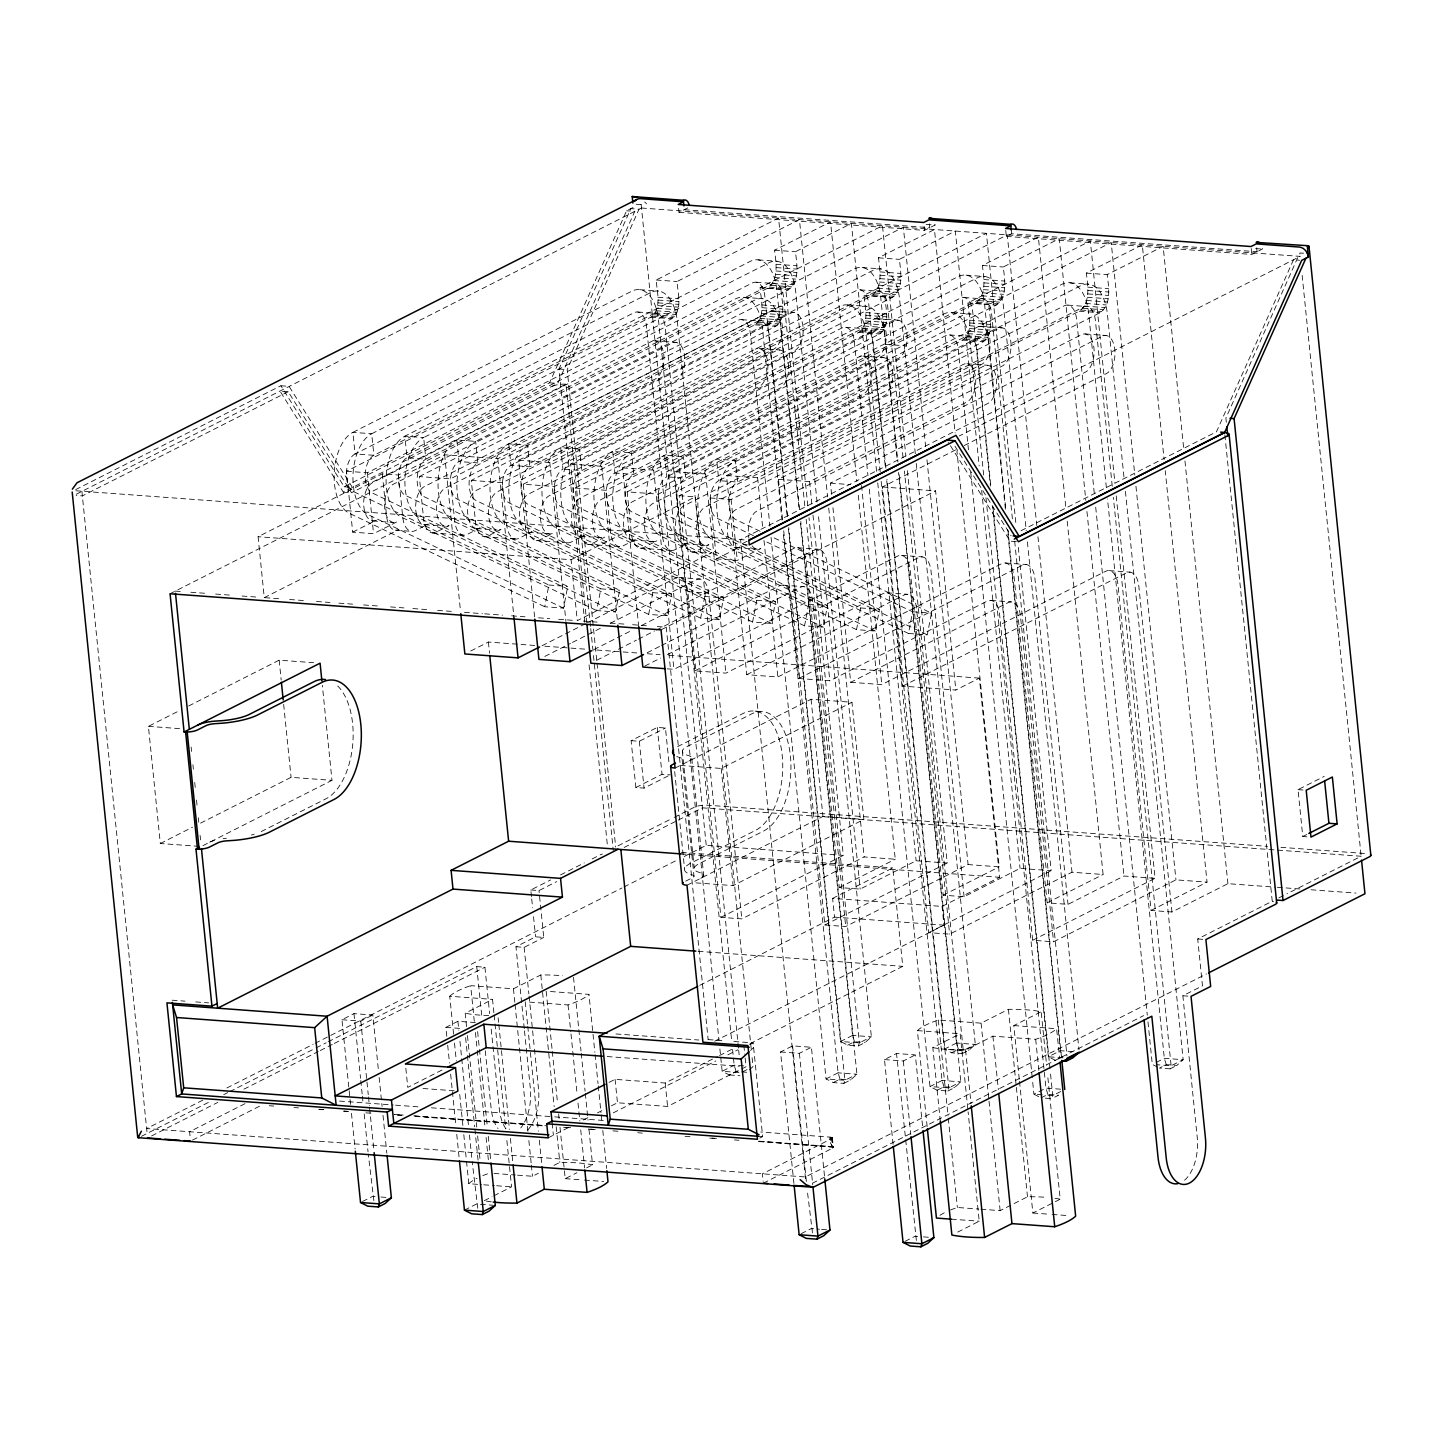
<?xml version="1.0" encoding="UTF-8"?>
<svg xmlns="http://www.w3.org/2000/svg" width="1443" height="1443" viewBox="0 0 1443 1443"><rect width="100%" height="100%" fill="white"/><g stroke="black" fill="none" stroke-linecap="round" stroke-linejoin="round"><path stroke-width="0.75" stroke-dasharray="5 3.75" d="M534.595 616.882L518.686 460.227L676.1 380.555A19.517 10.57 -85.8 0 0 684.667 356.511A19.517 10.57 -85.8 0 0 672.294 343.055L393.272 484.271A19.517 10.57 -85.8 0 0 384.722 508.315A19.517 10.57 -85.8 0 0 397.096 521.771L373.557 533.676L352.687 532.142L346.5 471.23L650.847 317.189C662.247 308.676 656.836 291.522 656.186 279.996L778.553 218.055L807.864 506.547M346.5 471.23L367.37 472.763L671.716 318.723C683.098 310.209 677.705 293.055 677.038 281.529L799.422 219.589L827.597 496.897M586.778 622.943L570.652 464.051L794.137 350.938A19.517 10.57 -85.8 0 0 803.066 327.02A19.517 10.57 -85.8 0 0 790.674 313.257L445.238 488.095A19.517 10.57 -85.8 0 0 436.688 512.139A19.517 10.57 -85.8 0 0 449.044 525.595L435.966 532.214A19.517 10.57 -85.8 0 1 423.611 518.759L419.318 476.569L450.414 478.86L754.779 324.819C766.161 316.324 760.768 299.152 760.1 287.626L882.485 225.703L905.879 456.042M382.305 473.863L386.58 516.035A19.517 10.57 -85.8 0 0 398.953 529.491L264.267 597.655L258.081 536.724L382.305 473.863L398.466 475.036L767.423 288.293C779.256 279.816 776.009 262.428 774.566 250.198L830.519 221.879L856.871 481.295M638.744 626.749L622.6 467.857L780.032 388.185A19.517 10.57 -85.8 0 0 788.581 364.159A19.517 10.57 -85.8 0 0 776.226 350.703L497.204 491.919A19.517 10.57 -85.8 0 0 488.654 515.963A19.517 10.57 -85.8 0 0 501.01 529.401L487.932 536.02A19.517 10.57 -85.8 0 1 475.577 522.564L471.284 480.393L775.649 326.352C787.03 317.857 781.619 300.685 780.97 289.159L903.354 227.236L925.612 446.392M419.318 476.569L788.293 289.827C800.125 281.349 796.879 263.961 795.436 251.731L851.388 223.412L876.604 471.645M1067.207 521.157L1103.101 874.494L1072.005 872.221L949.638 934.162L928.769 932.629L895.688 606.926A19.517 10.57 -85.8 0 0 883.314 593.47L725.901 673.141L694.804 670.851L674.566 471.681L898.069 358.567A19.517 10.57 -85.8 0 0 906.998 334.668A19.517 10.57 -85.8 0 0 894.606 320.905L549.17 495.743A19.517 10.57 -85.8 0 0 540.602 519.769A19.517 10.57 -85.8 0 0 552.976 533.225L539.898 539.844A19.517 10.57 -85.8 0 1 527.525 526.388L523.25 484.217L554.346 486.507L858.693 332.449C870.075 323.953 864.682 306.782 864.032 295.274L986.399 233.333L1015.944 524.062M471.284 480.393L502.38 482.684L871.356 295.941C883.188 287.446 879.941 270.075 878.48 257.828L934.451 229.509L955.122 433.026M1116.215 495.905L1155.067 878.318L1123.971 876.027L1068.018 904.364L1047.149 902.831L1014.068 577.128A19.517 10.57 -85.8 0 0 1001.695 563.672L777.849 676.965L746.752 674.675L726.532 475.505L883.946 395.833A19.517 10.57 -85.8 0 0 892.514 371.789A19.517 10.57 -85.8 0 0 880.14 358.333L601.118 499.549A19.517 10.57 -85.8 0 0 592.568 523.593A19.517 10.57 -85.8 0 0 604.924 537.049L591.864 543.668A19.517 10.57 -85.8 0 1 579.491 530.212L575.216 488.041L879.563 334C890.944 325.487 885.551 308.315 884.884 296.807L1007.268 234.866L1036.795 525.595M523.25 484.217L892.225 297.474C904.039 288.979 900.793 271.609 899.35 259.361L955.302 231.042L979.166 465.855M782.575 519.606L778.499 479.31L1001.983 366.197A19.517 10.57 -85.8 0 0 1010.912 342.298A19.517 10.57 -85.8 0 0 998.52 328.535L653.084 503.373A19.517 10.57 -85.8 0 0 644.534 527.416A19.517 10.57 -85.8 0 0 656.89 540.854L643.812 547.474A19.517 10.57 -85.8 0 1 631.457 534.036L627.164 491.847L658.261 494.137L962.625 340.097C974.007 331.601 968.596 314.43 967.946 302.904L1090.331 240.963L1114.862 482.485M575.216 488.041L606.294 490.313L975.27 303.571C987.102 295.075 983.855 277.705 982.412 265.476L1038.365 237.157L1065.854 507.738M831.583 494.336L830.446 483.134L987.878 403.463A19.517 10.57 -85.8 0 0 996.428 379.419A19.517 10.57 -85.8 0 0 984.072 365.963L705.05 507.196A19.517 10.57 -85.8 0 0 696.482 531.222A19.517 10.57 -85.8 0 0 708.856 544.678L695.779 551.298A19.517 10.57 -85.8 0 1 683.423 537.842L679.13 495.671L983.495 341.63C994.876 333.135 989.465 315.963 988.816 304.437L1111.2 242.496L1134.811 475.072M627.164 491.847L996.139 305.104C1007.972 296.609 1004.725 279.239 1003.264 267.009L1059.234 238.69L1085.803 500.324M752.128 545.851A19.517 10.57 -85.8 0 0 760.822 548.502L737.283 560.407L716.413 558.874L710.227 497.961L1079.202 311.201C1091.016 302.723 1087.769 285.335 1086.326 273.106L1142.297 244.787L1164.104 459.469M710.227 497.961L731.096 499.494L1100.071 312.734C1111.886 304.257 1108.639 286.868 1107.196 274.639L1163.148 246.32L1183.819 449.819M751.172 1048.682L677.308 321.446A41.955 22.709 -85.8 0 0 650.721 292.532L371.699 433.748L373.899 455.303A19.517 10.57 -85.8 0 0 365.205 474.314A19.517 10.57 -85.8 0 0 372.222 492.929L567.694 586.417L563.564 608.134L544.751 606.745L548.863 585.028L353.391 491.54A19.517 10.57 -85.8 0 1 346.374 472.925A19.517 10.57 -85.8 0 1 355.068 453.914L352.886 432.359L631.908 291.143A41.955 22.709 -85.8 0 1 658.495 320.057L731.673 1040.583M817.063 501.984L795.688 291.648A41.973 22.709 -85.8 0 0 769.101 262.734L423.665 437.554L425.847 459.127A19.517 10.57 -85.8 0 0 417.171 478.12A19.517 10.57 -85.8 0 0 424.188 496.753L619.642 590.241L615.53 611.958L596.717 610.569L600.829 588.852L405.357 495.364A19.517 10.57 -85.8 0 1 398.34 476.749A19.517 10.57 -85.8 0 1 407.034 457.738L404.852 436.183L750.288 261.345A41.973 22.709 -85.8 0 1 776.875 290.277L799.151 509.559M667.496 615.764L472.023 522.276A41.955 22.709 -85.8 0 1 456.944 482.251A41.955 22.709 -85.8 0 1 475.631 441.378L477.813 462.932A19.517 10.57 -85.8 0 0 469.119 481.944A19.517 10.57 -85.8 0 0 476.136 500.559L671.608 594.047L667.496 615.764L648.665 614.393L652.795 592.676L457.323 499.188A19.517 10.57 -85.8 0 1 450.306 480.555A19.517 10.57 -85.8 0 1 459 461.562L456.8 439.989L475.631 441.378L754.653 300.162A41.955 22.709 -85.8 0 1 781.222 329.076L799.638 510.335M915.295 453.679L899.602 299.296A41.973 22.709 -85.8 0 0 873.033 270.364L527.597 445.202L529.779 466.756A19.517 10.57 -85.8 0 0 521.085 485.768A19.517 10.57 -85.8 0 0 528.102 504.383L723.574 597.871L719.444 619.588L700.631 618.199L704.743 596.482L509.289 502.994A19.517 10.57 -85.8 0 1 502.272 484.379A19.517 10.57 -85.8 0 1 510.966 465.368L508.766 443.813L854.202 268.975A41.973 22.709 -85.8 0 1 880.789 297.907L897.384 461.255M771.41 623.412L575.937 529.906A41.955 22.709 -85.8 0 1 560.858 489.88A41.955 22.709 -85.8 0 1 579.545 449.007L581.745 470.58A19.517 10.57 -85.8 0 0 573.051 489.574A19.517 10.57 -85.8 0 0 580.068 508.207L775.522 601.695L771.41 623.412L752.597 622.023L756.709 600.306L561.237 506.818A19.517 10.57 -85.8 0 1 554.22 488.203A19.517 10.57 -85.8 0 1 562.914 469.191L560.732 447.637L579.545 449.007L858.567 307.792A41.955 22.709 -85.8 0 1 885.154 336.724L897.871 462.031M823.376 627.218L627.903 533.73A41.955 22.709 -85.8 0 1 612.824 493.704A41.955 22.709 -85.8 0 1 631.511 452.831L633.693 474.386A19.517 10.57 -85.8 0 0 624.999 493.398A19.517 10.57 -85.8 0 0 632.016 512.012L827.488 605.519L823.376 627.218L804.545 625.847L808.675 604.13L613.203 510.642A19.517 10.57 -85.8 0 1 606.186 492.009A19.517 10.57 -85.8 0 1 614.88 473.015L612.698 451.443L631.511 452.831L976.947 277.994A41.973 22.709 -85.8 0 1 1003.534 306.926L1026.262 530.681M875.342 631.042L679.869 537.554A41.955 22.709 -85.8 0 1 664.79 497.51A41.955 22.709 -85.8 0 1 683.477 456.655L685.659 478.21A19.517 10.57 -85.8 0 0 676.965 497.222A19.517 10.57 -85.8 0 0 683.982 515.836L879.454 609.325L875.342 631.042L856.511 629.653L860.641 607.954L665.169 514.448A19.517 10.57 -85.8 0 1 658.152 495.833A19.517 10.57 -85.8 0 1 666.846 476.821L664.646 455.267L683.477 456.655L962.499 315.44A41.955 22.709 -85.8 0 1 989.068 344.354L1005.663 507.702M774.242 537.968L931.42 613.149L927.29 634.866L908.477 633.477L912.589 611.76L765.493 541.396M771.067 537.409L826.063 1078.931L833.242 1082.593L843.884 1083.368L844.895 1080.302L788.744 527.615M788.473 529.076L840.529 1041.485L847.708 1045.147L858.351 1045.941L859.343 1042.874L806.168 519.264M869.299 489.105L929.995 1086.561L937.174 1090.223L947.817 1091.016L948.809 1087.95L886.994 479.31M886.724 480.772L944.443 1049.133L951.64 1052.795L962.265 1053.57L963.275 1050.504L904.4 470.959M1045.345 1098.177L1051.731 1098.646L1052.741 1095.58L1050.233 1070.977M1125.414 491.341L1183.152 1059.703L1176.911 1065.403L1166.269 1064.627L1159.469 1068.073L1170.111 1068.848L1171.121 1065.782L1113.383 497.42M75.721 489.592L280.898 385.75L344.174 486.76L549.549 382.81L626.605 210.786L633.315 207.377L633.261 206.205M584.74 622.294L559 369.029L630.825 208.64L639.015 209.235L567.189 369.624L596.789 661.002M590.512 626.37L565.927 384.199L351.497 492.73L288.203 391.72L280.014 391.125L343.308 492.135L557.738 383.423L634.776 211.381L626.605 210.786M641.089 204.599L635.371 204.185M1297.726 257.648L1225.901 418.037L1226.352 422.51M763.347 1183.188L832.647 1148.123C833.711 1145.832 827.488 1142.279 830.212 1137.12L760.75 1132.015M750.522 1050.432L753.625 1047.582M858.351 1045.941L865.151 1042.495L871.374 1036.777L818.199 513.185M843.884 1083.368L850.685 1079.923L856.926 1074.223L800.775 521.518M962.265 1053.57L969.065 1050.125L975.306 1044.425L916.197 462.644M947.817 1091.016L954.617 1087.571L960.84 1081.853L899.007 473.214M76.19 494.282L641.504 207.99M288.203 391.72L82.359 495.905L76.226 495.454M678.625 208.387L679.022 212.337L689.538 207.016M170.058 593.758L444.624 454.779L497.817 458.694L655.248 379.022A19.517 10.57 -85.8 0 0 663.798 354.978A19.517 10.57 -85.8 0 0 651.424 341.522M679.022 212.337L924.512 230.375L935.028 225.054A9.758 5.285 -85.8 0 0 934.775 223.467M352.687 532.142L376.226 520.238A19.517 10.57 -85.8 0 1 363.852 506.782A19.517 10.57 -85.8 0 1 372.42 482.738L735.822 298.773A41.955 22.709 -85.8 0 1 762.409 327.705L781.962 520.129M518.686 460.227L549.783 462.518L773.286 349.404A19.517 10.57 -85.8 0 0 782.214 325.487A19.517 10.57 -85.8 0 0 769.804 311.724L424.368 486.562A19.517 10.57 -85.8 0 0 415.818 510.606A19.517 10.57 -85.8 0 0 428.174 524.062L415.115 530.681A19.517 10.57 -85.8 0 1 402.741 517.225L398.466 475.036M1005.735 230.465L1006.33 236.381L1011.561 233.748L1257.106 251.749M570.652 464.051L601.749 466.323L759.162 386.652A19.517 10.57 -85.8 0 0 767.712 362.626A19.517 10.57 -85.8 0 0 755.356 349.17M622.6 467.857L653.697 470.147L877.2 357.034A19.517 10.57 -85.8 0 0 886.128 333.135A19.517 10.57 -85.8 0 0 873.736 319.372M199.08 846.356L160.317 843.506L148.413 726.352L178.589 711.074M188.654 705.988L279.166 660.173L313.618 662.698M674.566 471.681L705.663 473.971L863.076 394.3A19.517 10.57 -85.8 0 0 871.644 370.256A19.517 10.57 -85.8 0 0 859.27 356.8M571.085 559.722L695.292 496.861L699.584 539.033A19.517 10.57 -85.8 0 0 711.94 552.489L577.272 620.652L571.085 559.722L258.081 536.724M726.532 475.505L757.629 477.777L981.114 364.664A19.517 10.57 -85.8 0 0 990.06 340.764A19.517 10.57 -85.8 0 0 977.651 327.002M1006.33 236.381L1251.821 254.437L1262.336 249.098A9.758 5.285 -85.8 0 0 1262.084 247.511M470.743 650.973L488.401 642.045L534.938 645.472M778.499 479.31L809.577 481.601L967.008 401.93A19.517 10.57 -85.8 0 0 975.558 377.886A19.517 10.57 -85.8 0 0 963.202 364.43L684.18 505.663A19.517 10.57 -85.8 0 0 675.631 529.689A19.517 10.57 -85.8 0 0 687.986 543.145L674.909 549.765A19.517 10.57 -85.8 0 1 662.553 536.309L658.261 494.137M747.077 541.269L741.089 544.3L747.221 544.751M585.551 623.701L541.576 645.959L586.886 649.278M587.554 622.691L675.468 578.192A19.517 10.57 -85.8 0 1 687.842 591.648L720.923 917.351L741.792 918.884L864.159 856.944L895.255 859.234L858.242 494.715M716.413 558.874L739.952 546.969A19.517 10.57 -85.8 0 1 727.579 533.513A19.517 10.57 -85.8 0 1 736.146 509.469L1081.583 334.65A19.517 10.57 -85.8 0 1 1093.974 348.394A19.517 10.57 -85.8 0 1 1085.046 372.312L959.324 435.93M160.317 843.506L192.496 827.218M200.541 823.141L291.071 777.326L331.98 780.338L322.33 685.281M544.805 656.421L570.436 643.452M572.438 642.424L602.416 627.254M610.407 623.214L696.338 579.725A19.517 10.57 -85.8 0 1 708.693 593.181L741.792 918.884M699.747 985.335L834.523 917.117L832.629 898.376L942.063 906.42L999.602 877.29L979.364 678.12L955.825 690.043L902.651 686.128L882.413 486.958L956.24 449.585M964.231 445.544L1105.915 373.845A19.517 10.57 -85.8 0 0 1114.844 349.928A19.517 10.57 -85.8 0 0 1102.452 336.183L756.998 511.002A19.517 10.57 -85.8 0 0 748.935 538.221M202.94 845.652L331.98 780.338M629.599 631.529L593.542 649.783L638.852 653.102M641.612 625.45L793.848 548.394A19.517 10.57 -85.8 0 1 806.222 561.85L839.303 887.553L860.172 889.086L916.125 860.768L947.221 863.04L907.25 469.462M596.753 660.245L614.411 651.316M618.416 649.278L636.453 640.151M638.455 639.141L654.473 631.024M656.475 630.014L814.718 549.927A19.517 10.57 -85.8 0 1 827.092 563.383L860.172 889.086M261.201 831.583L325.884 798.845A60.985 33.009 -85.8 0 0 352.687 744.75A60.985 33.009 -85.8 0 0 336.381 684.758M661.02 629.833L935.605 490.873L955.825 690.043M659.487 646.518L645.508 653.589L660.118 654.671M661.489 645.508L779.4 585.822A19.517 10.57 -85.8 0 1 791.756 599.278L824.837 924.981L845.706 926.514L968.091 864.573L999.187 866.864L956.925 450.901M644.805 666.053L660.497 658.098M667.261 668.831L673.935 669.318L897.78 556.042A19.517 10.57 -85.8 0 1 910.136 569.498L943.217 895.183L964.086 896.716L1020.057 868.397L1051.153 870.688L1017.982 544.173M694.804 670.851L918.632 557.575A19.517 10.57 -85.8 0 1 931.006 571.031L964.086 896.716M1021.049 530.717L1216.449 431.818L1293.505 259.794L1299.638 260.245M746.752 674.675L904.184 595.003A19.517 10.57 -85.8 0 1 916.539 608.459L949.638 934.162M668.199 775.901L644.065 788.112L635.876 787.517L631.114 740.656L657.268 727.416L665.457 728.012L669.083 763.726M631.114 740.656L639.303 741.251L665.457 728.012M783.711 530.79L798.719 678.499L1022.564 565.205A19.517 10.57 -85.8 0 1 1034.92 578.661L1068.018 904.364M798.719 678.499L829.815 680.771L987.246 601.1A19.517 10.57 -85.8 0 1 999.602 614.556L1032.683 940.259L1053.552 941.792L1175.937 879.851L1207.033 882.142L1165.223 470.652M635.876 787.517L662.03 774.278L670.219 774.873M675.071 768.073L811.056 699.26L851.965 702.272L863.87 819.426L733.116 885.605L692.207 882.593M832.954 507.756L850.685 682.305L1008.098 602.633A19.517 10.57 -85.8 0 1 1020.472 616.089L1053.552 941.792M850.685 682.305L881.781 684.595L1105.609 571.302A19.517 10.57 -85.8 0 1 1117.982 584.758L1151.063 910.461L1171.932 911.994L1227.903 883.675L1275.071 887.138M680.302 765.439L721.211 768.434L851.965 702.272M902.651 686.128L1126.478 572.835A19.517 10.57 -85.8 0 1 1138.852 586.291L1171.932 911.994M531.493 896.662L530.808 889.97L550.613 879.941M560.515 874.927L566.45 871.933M568.434 870.923L584.271 862.914M592.189 858.892L598.124 855.897M617.983 845.851L672.167 818.415M674.188 817.405L694.245 807.25A9.758 2.543 -5.8 0 1 707.665 805.194L1267.459 846.338M530.808 889.97L538.997 890.565L556.637 881.637M624.17 847.456L676.334 821.049M678.354 820.039L702.434 807.846L1361.146 856.258L1286.903 893.83M350.559 1104.418L341.955 1019.732L353.986 1013.635L372.817 1015.024L378.246 1068.523M202.796 1100.143L146.627 1128.57L805.356 1176.965L1206.51 973.935M226.858 1087.968L313.113 1044.317M315.115 1043.289L622.005 887.968M624.007 886.958L676.154 860.569M684.18 856.511L706.24 845.345L843.307 855.41L809 517.73M341.955 1019.732L360.786 1021.103L372.817 1015.024M141.414 1136.326L209.686 1101.767M223.737 1094.66L227.741 1092.622M229.762 1091.611L314.087 1048.917M316.107 1047.907L326.136 1042.82M328.138 1041.81L476.731 966.612L484.92 967.207L489.646 1013.689M524.278 1028.643L515.963 946.752L535.569 936.832L543.758 937.427L538.997 890.565M151.605 1135.912L217.857 1102.362M243.957 1089.158L318.254 1051.55M320.274 1050.54L332.305 1044.443M334.325 1043.433L484.92 967.207M515.963 946.752L524.134 947.348L543.758 937.427M245.021 1103.661L189.592 1131.727L190.169 1137.355M685.732 881.132L692.55 877.669A9.452 2.471 -5.8 0 0 693.055 875.198L688.654 873.7A40.296 10.498 -5.8 0 1 690.8 863.148L755.483 830.41A60.985 33.009 -85.8 0 0 782.214 755.284A60.985 33.009 -85.8 0 0 743.578 713.239L678.895 745.977A40.296 10.498 -5.8 0 0 675.721 747.889M686.976 885.244L822.943 816.413L863.87 819.426M192.532 1140.096L260.353 1105.807M466.54 1026.622L465.187 1013.22L492.532 999.386L493.885 1012.77M474.296 1021.355L470.671 985.659L513.455 988.798L540.8 974.963A73.178 19.066 -5.8 0 1 562.626 975.793M446.789 1036.272L445.887 1027.362L457.918 1021.283L476.731 1022.654M720.923 917.351L843.307 855.41M441.973 1070.057L407.774 1087.373L405.393 1063.942M839.303 887.553L895.255 859.234M832.629 898.376L892.766 867.928L902.759 966.341L749.999 1043.668M824.837 924.981L947.221 863.04M943.217 895.183L999.187 866.864M362.536 1201.478L372.565 1196.409L378.824 1196.878M609.072 1082.376L615.079 1079.346L665.205 1083.026L717.496 1056.547M928.769 932.629L1051.153 870.688M714.664 1041.215L943.975 925.161L942.063 906.42M548.16 1137.842L569.408 1127.091M583.423 1120.002L589.429 1116.954M597.438 1112.914L603.445 1109.865M611.453 1105.807L617.46 1102.777L667.586 1106.456L746.031 1066.756L744.732 1053.967M719.516 1055.536L731.583 1049.422M613.293 1112.842L715.818 1060.966M727.885 1054.851L737.932 1049.764M749.675 1044.66L753.156 1042.892L762.68 1136.615L757.449 1139.267M1047.149 902.831L1103.101 874.494M719.877 1048.917L722.149 1071.283L729.328 1074.945L736.128 1071.518L746.771 1072.293L752.993 1066.593L752.092 1057.629M464.448 1210.136L476.479 1204.039L493.217 1205.266M484.235 1200.684L492.045 1196.734M493.993 1195.742L511.562 1186.849L506.583 1137.751M517.514 1175.161L532.485 1176.261L538.347 1173.285M553.968 1165.385L559.83 1162.409A73.178 19.066 -5.8 0 1 592.55 1164.826L588.942 1129.111M1306.871 836.814L1302.776 836.525L1298.015 789.646L1324.169 776.424M793.921 1183.458L780.555 1051.965L792.586 1045.868L811.417 1047.257L824.765 1178.751M746.987 1069.624L740.962 1072.672L722.149 1071.283L734.18 1065.205L746.716 1066.124M780.555 1051.965L799.386 1053.336L811.417 1047.257M1032.683 940.259L1155.067 878.318M560.01 1127.326L565.223 1178.66L576.947 1172.726M586.706 1167.784L592.568 1164.826M847.708 1045.147L854.509 1041.72L865.151 1042.495M1151.063 910.461L1207.033 882.142M1302.776 836.525L1306.799 834.487M833.242 1082.593L840.042 1079.148L850.685 1079.923M893.091 1144.299L884.487 1059.595L896.518 1053.498L915.331 1054.887L922.798 1128.444M884.487 1059.595L903.3 1060.984L915.331 1054.887M940.313 1121.229L932.827 1047.582L960.172 1033.747L967.892 1109.631M927.146 1126.568L917.387 1030.609A73.178 19.066 -5.8 0 1 938.311 1020.021L981.096 1023.159L1008.441 1009.324A73.178 19.066 -5.8 0 1 1041.179 1011.723L1046.608 1065.295M951.64 1052.795L958.423 1049.35L969.065 1050.125M932.827 1047.582A73.178 19.066 -5.8 0 0 965.565 1049.999L992.91 1036.164L1035.695 1039.303A73.178 19.066 -5.8 0 0 1056.619 1028.715L1059.559 1057.719M1019.263 1079.13L1013.834 1025.576L1041.179 1011.723M1184.559 1180.23A36.598 19.805 -85.8 0 0 1197.239 1137.409L1182.863 995.76L1202.47 985.84L1197.708 938.978L1272.239 901.244A9.758 2.543 -5.8 0 1 1273.574 901.388M1278.859 897.889L1284.883 894.84M937.174 1090.223L943.975 1086.777L954.617 1087.571M812.319 1183.296L1143.632 1015.619M1041.088 1097.87L1047.889 1094.425L1058.531 1095.201L1051.731 1098.646M1060.749 1091.521L1052.741 1095.58L1044.371 1094.966M801.136 1233.711L811.164 1228.642L819.516 1229.256M1156.312 1062.373L1164.321 1058.314L1183.152 1059.703L1171.121 1065.782L1156.474 1064.7M1170.111 1068.848L1176.911 1065.403M905.05 1241.341L915.078 1236.272L921.356 1236.741M957.737 1232.088L979.22 1221.211L968.109 1111.85M980.879 1209.198L1000.143 1210.623L1027.488 1196.788A73.178 19.066 -5.8 0 1 1045.273 1197.257M1019.498 1081.366L1032.863 1213.022L1060.208 1199.187L1047.528 1074.223M926.099 224.405L935.028 225.054M1255.644 248.611L1262.336 249.098M1303.66 253.174L1299.818 253.012L1300.323 257.377M684.253 209.686L929.797 227.705L929.328 223.791M641.45 208.008L1300.215 256.385L740.602 539.628L805.627 1179.634M774.566 250.198L795.436 251.731M878.48 257.828L899.35 259.361M982.412 265.476L1003.264 267.009M1086.326 273.106L1107.196 274.639M758.224 259.884L777.037 261.273M862.138 267.514L880.97 268.903M966.07 275.162L984.884 276.533M1069.985 282.792L1088.816 284.181M775.991 264.249L796.861 265.783M879.905 271.897L900.775 273.43M983.837 279.527L1004.707 281.06M1087.751 287.157L1108.621 288.69M776.154 267.586L797.023 269.119M880.086 275.234L900.955 276.767M984 282.864L1004.869 284.397M1087.932 290.494L1108.801 292.027M776.009 270.977L796.879 272.529M879.923 278.625L900.793 280.158M983.855 286.255L1004.725 287.788M1087.769 293.903L1108.639 295.436M775.54 274.332L796.41 275.866M879.454 281.98L900.324 283.513M983.386 289.61L1004.256 291.143M1087.3 297.24L1108.17 298.773M774.765 277.543L795.634 279.076M878.679 285.173L899.548 286.724M982.611 292.821L1003.48 294.354M1086.525 300.451L1107.394 301.984M773.719 280.501L794.57 282.034M877.633 288.149L898.502 289.682M981.547 295.779L1002.416 297.312M1085.479 303.427L1106.348 304.96M772.402 283.135L793.271 284.668M876.334 290.783L897.203 292.316M980.248 298.412L1001.117 299.946M1084.18 306.042L1105.031 307.575M756.168 282.215L774.981 283.604M860.082 289.863L878.913 291.233M964.014 297.492L982.827 298.881M1067.928 305.122L1086.759 306.511M770.887 285.353L791.756 286.886M874.819 293.001L895.688 294.534M978.733 300.631L999.602 302.164M1082.665 308.261L1103.534 309.794M769.227 287.103L790.079 288.636M873.141 294.733L894.011 296.266M977.055 302.363L997.925 303.896M1080.987 310.011L1101.857 311.544M656.186 279.996L677.038 281.529M760.1 287.626L780.97 289.159M864.032 295.274L884.884 296.807M967.946 302.904L988.816 304.437M767.423 288.293L788.293 289.827M871.356 295.941L892.225 297.474M975.27 303.571L996.139 305.104M1079.202 311.201L1100.071 312.734M639.844 289.682L658.657 291.071M743.758 297.312L762.589 298.701M847.69 304.96L866.503 306.331M951.604 312.59L970.436 313.979M657.936 297.294L678.805 298.827M761.85 304.924L782.719 306.457M865.782 312.554L886.651 314.087M969.696 320.202L990.565 321.735M658.08 300.054L678.95 301.587M761.994 307.684L782.864 309.217M865.926 315.314L886.796 316.847M969.84 322.961L990.71 324.495M773.34 311.039L794.209 312.572M877.272 318.669L898.141 320.202M981.186 326.298L1002.055 327.832M1085.118 333.946L1105.987 335.479M657.954 302.85L678.823 304.383M761.868 310.498L782.737 312.031M865.8 318.127L886.669 319.661M969.714 325.775L990.583 327.308M657.557 305.627L678.426 307.161M761.489 313.275L782.359 314.808M865.403 320.905L886.273 322.438M969.335 328.535L990.205 330.068M656.926 308.279L677.795 309.812M760.84 315.927L781.709 317.46M864.772 323.557L885.641 325.09M968.686 331.187L989.555 332.72M656.042 310.732L676.911 312.265M759.974 318.38L780.843 319.913M863.888 326.01L884.757 327.543M967.82 333.64L988.689 335.173M654.978 312.915L675.829 314.448M758.892 320.544L779.761 322.078M862.824 328.192L883.675 329.726M966.738 335.822L987.607 337.355M637.788 312.013L656.601 313.402M741.702 319.661L760.533 321.031M845.634 327.29L864.447 328.679M949.548 334.92L968.379 336.309M653.715 314.754L674.584 316.288M757.647 322.384L778.517 323.917M861.561 330.032L882.431 331.565M965.493 337.662L986.345 339.195M652.326 316.197L673.196 317.731M756.258 323.827L777.128 325.36M860.172 331.457L881.042 332.99M964.104 339.105L984.974 340.638M650.847 317.189L671.716 318.723M754.779 324.819L775.649 326.352M858.693 332.449L879.563 334M962.625 340.097L983.495 341.63M885.353 344.354L906.204 345.887M655.122 340.855L675.991 342.388M759.054 348.484L779.905 350.018M862.968 356.114L883.837 357.648M966.882 363.762L987.752 365.295M559 369.029L567.189 369.624M549.549 382.81L557.738 383.423M280.898 385.75L289.069 386.363L352.363 487.373L344.174 486.76M908.477 633.477L713.004 539.989A41.955 22.709 -85.8 0 1 697.925 499.945A41.955 22.709 -85.8 0 1 716.612 459.09L735.425 460.461L1080.861 285.642A41.973 22.709 -85.8 0 1 1107.448 314.556L1124.277 480.14M830.446 483.134L850.432 484.614M882.413 486.958L935.605 490.873M679.13 495.671L695.292 496.861M343.308 492.135L351.497 492.73M1016.341 541.594L1010.208 541.143L948.123 442.027M75.956 490.782L746.554 540.061M797.546 547.727L818.415 549.26M901.46 555.357L922.33 556.89M1005.392 562.986L1026.262 564.52M1109.306 570.634L1130.176 572.168M372.528 520.923L393.398 522.456M424.495 524.729L445.364 526.262M476.443 528.553L497.312 530.086M528.409 532.377L549.278 533.91M580.375 536.183L601.244 537.716M632.341 540.007L653.192 541.54M684.289 543.831L705.158 545.364M736.255 547.637L757.124 549.17M395.256 530.158L411.417 531.349M432.287 532.882L463.383 535.173M484.235 536.706L515.331 538.997M536.201 540.53L567.297 542.802M588.167 544.336L619.263 546.626M640.133 548.16L671.211 550.45M692.081 551.984L708.242 553.174M679.166 577.507L700.035 579.04M783.08 585.155L803.949 586.688M887.012 592.784L907.881 594.318M990.926 600.414L1011.796 601.947M687.842 591.648L708.693 593.181M548.863 585.028L567.694 586.417M600.829 588.852L619.642 590.241M652.795 592.676L671.608 594.047M704.743 596.482L723.574 597.871M756.709 600.306L775.522 601.695M808.675 604.13L827.488 605.519M860.641 607.954L879.454 609.325M912.589 611.76L931.42 613.149M175.288 591.107L182.016 591.594M190.855 592.243L206.674 593.416M215.638 594.065L231.331 595.219M242.027 596.013L255.988 597.041M264.953 597.691L280.663 598.845M289.628 599.512L305.321 600.667M316.522 601.478L329.978 602.471M338.943 603.138L354.635 604.292M363.6 604.942L379.293 606.096M390.512 606.926L403.95 607.918M412.932 608.567L428.625 609.722M437.59 610.389L453.282 611.525M464.484 612.355L482.431 613.672M484.668 613.834L502.597 615.151M511.562 615.818L525.018 616.81M538.473 617.802L549.675 618.614M558.639 619.281L574.332 620.436M583.315 621.085L599.512 622.276M610.209 623.069L623.989 624.079M632.629 624.711L648.466 625.883M657.286 626.533L666.251 627.182L708.17 1039.844M979.364 678.12L666.377 655.122L800.252 587.355A19.517 10.57 -85.8 0 1 812.625 600.811L845.706 926.514M755.122 711.128L763.311 711.724M1298.015 789.646L1304.165 790.097M148.413 726.352L180.718 728.715M1280.951 847.33L1366.377 853.607A9.758 2.543 -5.8 0 1 1367.711 853.751M1277.326 887.301L1299.8 888.96M1311.038 889.772L1355.969 893.091M681.403 852.398L892.766 867.928M681.042 853.895L999.602 877.29M1197.708 938.978L1205.897 939.573M834.523 917.117L943.975 925.161M698.141 951.316L902.759 966.341M1182.863 995.76L1188.996 996.211M550.45 991.521L588.96 994.353L594.859 1052.362M1013.834 1025.576L1056.619 1028.715M453.607 1034.18L449.747 996.247L492.532 999.386M529.545 1002.109L568.037 1004.941A73.178 19.066 -5.8 0 0 588.96 994.353M917.387 1030.609L960.172 1033.747M1072.943 1051.604L1060.407 1050.684L1048.376 1056.763L992.459 506.313M1063.004 1057.845L1048.376 1056.763L1055.554 1060.425L1062.355 1056.979L1060.407 1050.684L1007.448 529.31M172.168 1000.197L185.029 1001.153M195.743 1001.929L208.604 1002.885M708.152 1039.591L723.141 1040.692M733.856 1041.485L753.156 1042.892M615.981 1033.946L698.863 1040.024M445.887 1027.362L460.515 1028.444M1060.587 1089.194L1045.941 1088.112L1033.909 1094.191L1032.557 1080.771M607.16 1056.547L739.303 1066.251M1042.279 1094.822L1033.909 1094.191L1039.303 1096.951M729.328 1074.945L739.97 1075.738M423.033 1088.491L457.9 1091.052M339.538 1101.063L393.308 1105.013M395.544 1105.176L420.184 1106.979M431.403 1107.809L552.38 1116.702M554.617 1116.864L603.914 1120.49M758.585 1136.326L762.68 1136.615M403.228 1115.042L394.264 1114.393L402.417 1115.331M413.87 1115.836L545.057 1125.522M759.379 1141.215L831.835 1146.554L830.212 1137.12M319.39 1109.234L323.881 1109.577M344.083 1111.056L348.557 1111.381M414.646 1116.052L545.833 1125.811M566.017 1127.29L570.67 1127.705M590.692 1129.093L595.364 1129.526M712.03 1138.094L716.522 1138.419M758.278 1141.233L833.188 1146.987M269.228 1105.735L273.719 1106.078M293.939 1107.539L298.448 1107.881M318.65 1109.36L323.16 1109.703M343.362 1111.164L347.889 1111.525M365.873 1112.842L372.619 1113.329M397.294 1115.114L401.821 1115.475M415.259 1116.413L545.67 1126.045M563.564 1127.272L570.4 1127.867M588.275 1129.075L595.111 1129.689M612.986 1130.879L619.732 1131.384M637.698 1132.701L642.315 1133.152M685.028 1136.29L691.774 1136.795M709.74 1138.112L716.486 1138.599M734.469 1139.934L738.96 1140.259M759.036 1141.575L833.369 1147.185M493.993 1173.43L515.385 1174.999M565.223 1178.66L582.341 1179.923M584.469 1180.067L603.733 1181.492M950.504 1209.974A73.178 19.066 -5.8 0 1 957.358 1207.484L978.751 1209.054M1032.863 1213.022L1049.981 1214.284M1052.127 1214.447L1069.245 1215.691M466.522 1161.381L468.795 1183.693L481.619 1184.649M483.766 1184.793L494.462 1185.587M496.59 1185.749L511.562 1186.849M951.406 1219.173L979.22 1221.211M380.916 1197.023L389.285 1197.636M821.608 1229.4L827.885 1229.869M923.448 1236.885L933.892 1237.661M830.879 1137.192L832.34 1138.274L762.391 1173.808L763.149 1181.312M676.749 756.547L681.15 758.044A9.452 2.471 -5.8 0 1 680.645 760.515M760.118 531.222L735.948 519.66A19.517 10.57 -85.8 0 1 728.931 501.028A19.517 10.57 -85.8 0 1 737.626 482.034L735.425 460.461A41.955 22.709 -85.8 0 0 716.738 501.334A41.955 22.709 -85.8 0 0 731.835 541.359L927.29 634.866M753.39 535.624L717.117 518.271A19.517 10.57 -85.8 0 1 710.118 499.657A19.517 10.57 -85.8 0 1 718.794 480.645L716.612 459.09M856.511 629.653L661.038 536.165A41.955 22.709 -85.8 0 1 645.959 496.139A41.955 22.709 -85.8 0 1 664.646 455.267M804.545 625.847L609.09 532.341A41.955 22.709 -85.8 0 1 593.993 492.316A41.955 22.709 -85.8 0 1 612.698 451.443M752.597 622.023L557.124 528.535A41.955 22.709 -85.8 0 1 542.045 488.492A41.955 22.709 -85.8 0 1 560.732 447.637M719.444 619.588L523.989 526.1A41.955 22.709 -85.8 0 1 508.892 486.057A41.955 22.709 -85.8 0 1 527.597 445.202L508.766 443.813A41.955 22.709 -85.8 0 0 490.079 484.686A41.955 22.709 -85.8 0 0 505.158 524.711L700.631 618.199M648.665 614.393L453.21 520.887A41.955 22.709 -85.8 0 1 438.113 480.862A41.955 22.709 -85.8 0 1 456.8 439.989M615.53 611.958L420.057 518.452A41.955 22.709 -85.8 0 1 404.978 478.427A41.955 22.709 -85.8 0 1 423.665 437.554L404.852 436.183A41.955 22.709 -85.8 0 0 386.165 477.038A41.955 22.709 -85.8 0 0 401.244 517.081L596.717 610.569M563.564 608.134L368.091 514.646A41.955 22.709 -85.8 0 1 353.012 474.603A41.955 22.709 -85.8 0 1 371.699 433.748L352.886 432.359A41.955 22.709 -85.8 0 0 334.199 473.232A41.955 22.709 -85.8 0 0 349.278 513.257L544.751 606.745M1157.683 1067.153L1152.29 1064.393L1147.528 1017.405M644.696 201.966L646.572 203.86M954.959 446.194L1011.074 535.768M1166.269 1064.627L1164.321 1058.314L1107.503 498.899M1047.889 1094.425L1045.941 1088.112L985.713 495.129M958.423 1049.35L956.475 1043.036L898.52 472.438M943.975 1086.777L942.026 1080.482L881.096 480.79M916.377 1240.475L896.518 1053.498M854.509 1041.72L852.56 1035.407L800.504 522.979M840.042 1079.148L838.094 1072.834L783.098 531.331M812.463 1232.845L807.304 1190.746M736.128 1071.518L734.18 1065.205L732.575 1049.53M477.777 1208.26L472.186 1161.687M373.863 1200.612L368.254 1154.057M1302.145 275.324L1361.326 857.954M1256.655 247.835L1257.051 251.785M1251.225 248.503L1251.821 254.437M1224.873 434.848L1272.239 901.244M1184.956 461.002L1227.903 883.675M1135.948 486.255L1175.937 879.851M1112.246 486.237L1095.417 320.653A19.517 10.57 -85.8 0 0 1083.062 307.197L737.626 482.034L718.794 480.645L1064.231 305.808A19.517 10.57 -85.8 0 1 1076.604 319.264L1094.335 493.795M1106.366 487.716L1088.635 313.185A41.973 22.709 -85.8 0 0 1062.048 284.253L632.214 501.839A19.517 10.57 -85.8 0 0 623.665 525.883A19.517 10.57 -85.8 0 0 636.02 539.321L622.943 545.941A19.517 10.57 -85.8 0 1 610.587 532.503L606.294 490.313M1095.706 507.233L1147.293 1015.169M1086.94 511.507L1123.971 876.027M1011.236 229.96L1011.615 233.712M1037.932 536.76L1072.005 872.221M1027.398 541.883L1078.985 1049.819M1012.409 518.885L991.503 313.005A19.517 10.57 -85.8 0 0 979.13 299.567L633.693 474.386L614.88 473.015L960.316 298.178A19.517 10.57 -85.8 0 1 972.69 311.634L990.421 486.165M1014.682 541.251L1066.972 1055.915M1007.935 530.086L1061.579 1058.17M1005.392 509.163L984.721 305.537A41.973 22.709 -85.8 0 0 958.134 276.623L528.3 494.209A19.517 10.57 -85.8 0 0 519.733 518.235A19.517 10.57 -85.8 0 0 532.106 531.691L519.029 538.311A19.517 10.57 -85.8 0 1 506.673 524.855L502.38 482.684M990.674 484.704L977.037 350.451A19.517 10.57 -85.8 0 0 964.682 336.995L685.659 478.21L666.846 476.821L945.868 335.606A19.517 10.57 -85.8 0 1 958.224 349.062L968.451 449.747M992.946 507.07L1049.999 1068.722M983.657 475L970.255 342.965A41.955 22.709 -85.8 0 0 943.668 314.051L580.266 498.015A19.517 10.57 -85.8 0 0 571.699 522.059A19.517 10.57 -85.8 0 0 584.072 535.515L570.995 542.135A19.517 10.57 -85.8 0 1 558.621 528.679L554.346 486.507M981.655 490.458L1020.057 868.397M1035.695 1039.303L1038.87 1070.544M970.724 472.132L1032.322 1078.534M1008.441 1009.324L1016.143 1085.19M1016.377 1087.427L1027.488 1196.788M924.097 226.425L924.512 230.375M992.91 1036.164L998.358 1089.718M926.965 459.812L968.091 864.573M981.096 1023.159L988.798 1099.043M989.032 1101.262L1000.143 1210.623M965.565 1049.999L971.013 1103.552M903.029 457.539L887.589 305.375A19.517 10.57 -85.8 0 0 875.216 291.919L529.779 466.756L510.966 465.368L856.402 290.53A19.517 10.57 -85.8 0 1 868.758 303.986L885.353 467.334M885.858 468.109L873.123 342.803A19.517 10.57 -85.8 0 0 860.75 329.347L581.745 470.58L562.914 469.191L841.936 327.976A19.517 10.57 -85.8 0 1 854.31 341.432L867.946 475.685M938.311 1020.021L948.069 1115.98M948.285 1118.217L957.358 1207.484M880.194 471.825L866.323 335.335A41.955 22.709 -85.8 0 0 839.754 306.421L476.334 490.386A19.517 10.57 -85.8 0 0 467.785 514.429A19.517 10.57 -85.8 0 0 480.14 527.867L467.063 534.487A19.517 10.57 -85.8 0 1 454.707 521.031L450.414 478.86M877.741 482.828L916.125 860.768M861.543 485.425L881.781 684.595M903.3 1060.984L910.786 1134.523M828.733 508.08L864.159 856.944M809.577 481.601L811.85 503.986M812.986 515.169L829.815 680.771M804.797 505.844L783.657 297.745A19.517 10.57 -85.8 0 0 771.302 284.289L425.847 459.127L407.034 457.738L752.47 282.9A19.517 10.57 -85.8 0 1 764.844 296.356L787.12 515.638M811.056 699.26L822.943 816.413M787.607 516.414L769.209 335.173A19.517 10.57 -85.8 0 0 756.835 321.717L477.813 462.932L459 461.562L738.022 320.328A19.517 10.57 -85.8 0 1 750.378 333.784L769.931 526.226M832.413 1137.824L833.278 1147.636M832.232 1137.625L833.026 1147.888M831.908 1137.445L832.864 1146.824M831.457 1137.3L832.647 1148.123M757.629 477.777L762.86 529.256M763.996 540.44L777.849 676.965M799.386 1053.336L812.734 1184.847M792.586 1045.868L806.403 1181.835M731.096 499.494L737.283 560.407M705.663 473.971L725.901 673.141M721.211 768.434L733.116 885.605M743.866 1045.454L744.516 1051.839M738.473 1048.051L665.277 327.543A19.517 10.57 -85.8 0 0 652.921 314.087L373.899 455.303L355.068 453.914L634.09 312.698A19.517 10.57 -85.8 0 1 646.464 326.154L718.957 1039.97M738.69 1050.288L739.141 1054.779M641.143 204.491L706.24 845.345M691.81 758.405L703.715 875.558M653.697 470.147L673.935 669.318M682.341 750.901L694.245 868.055M682.106 759.18L694.011 876.334M674.675 771.572L684.559 868.848M657.268 727.416L662.03 774.278M639.303 741.251L644.065 788.112M665.205 1083.026L667.586 1106.456M601.749 466.323L617.658 622.979M597.005 663.257L615.674 847.041M590.746 628.625L593.253 653.282M593.47 655.519L613.293 850.612M589.051 664.88L607.503 846.446M615.079 1079.346L617.46 1102.777M549.783 462.518L565.927 621.41M595.075 1054.599L598.033 1083.621M598.25 1085.839L600.973 1112.625M601.208 1114.862L601.893 1121.554M602.795 1130.482L606.637 1168.415M573.52 977.362L581.006 1051.009M581.24 1053.246L585.082 1091.179M585.317 1093.415L588.041 1120.183M568.037 1004.941L570.761 1031.709M570.995 1033.946L577.11 1094.209M578.012 1103.119L579.833 1120.977M580.735 1129.905L584.595 1167.838M497.817 458.694L513.961 617.586M546.176 991.197L552.074 1049.223M552.308 1051.46L557.521 1102.795M558.639 1113.942L559.108 1118.415M540.8 974.963L554.166 1106.619M556.204 1126.712L559.83 1162.409M531.709 898.899L532.629 907.809M533.531 916.738L535.569 936.832M552.164 1123.141L553.39 1135.208M524.134 947.348L528.86 993.83M529.094 996.049L534.253 1046.951M534.487 1049.169L538.528 1088.996A36.598 19.805 -85.8 0 1 526.911 1130.843M525.252 1001.785L527.525 1024.115M527.759 1026.334L538.401 1131.222M539.321 1140.15L541.81 1164.699M488.401 642.045L489.538 653.228M524.494 1030.861L530.339 1088.401A36.598 19.805 -85.8 0 1 520.797 1127.957M513.455 988.798L514.808 1002.182M515.043 1004.418L527.958 1131.619M528.86 1140.547L531.132 1162.86M531.349 1165.096L532.485 1176.261M444.624 454.779L460.533 611.435M498.142 1017.856L498.593 1022.329M498.827 1024.566L509.469 1129.436M510.389 1138.365L512.878 1162.914M494.119 1015.006L494.805 1021.698M495.021 1023.935L505.681 1128.823M491.215 1029.184L499.296 1108.855A36.598 19.805 -85.8 0 0 506.186 1129.129M476.731 966.612L481.908 1017.513M485.281 1050.702L491.125 1108.26A36.598 19.805 -85.8 0 0 497.997 1128.516M477.633 1031.583L479.22 1047.185M479.455 1049.404L487.373 1127.416M488.275 1136.326L490.764 1160.857M475.432 1032.521L477.02 1048.141M477.236 1050.378L484.938 1126.243M486.075 1137.409L488.347 1159.721M467.46 1035.551L476.749 1127.037M477.651 1135.966L480.14 1160.515M465.62 1037.661L467.189 1053.264M467.424 1055.5L474.675 1126.821M474.891 1129.039L478.066 1160.244M457.918 1021.283L458.82 1030.194M459.956 1041.341L468.56 1126.027M469.462 1134.956L471.951 1159.469M454.509 1043.109L456.313 1060.966M459.722 1094.443L462.896 1125.684M463.798 1134.613L466.287 1159.144M447.691 1045.201L449.513 1063.022M450.649 1074.169L455.844 1125.432M456.746 1134.342L459.235 1158.873M367.37 472.763L373.557 533.676M379.148 1077.434L382.088 1106.402M383.008 1115.331L386.85 1153.21M360.786 1021.103L368.254 1094.66M368.488 1096.896L369.39 1105.807M369.606 1108.044L373.917 1150.378M353.986 1013.635L360.552 1078.282M360.786 1080.5L362.139 1093.884M362.373 1096.103L363.041 1102.795M364.177 1113.942L368.037 1151.839M351.479 1113.347L355.086 1149.007M279.166 660.173L281.187 680.068M283.658 704.382L291.071 777.326M191.125 747.041L191.576 751.46M192.929 764.718L193.38 769.155M194.715 782.413L195.4 789.032M196.519 800.089L197.186 806.727M198.304 817.784L198.755 822.203M200.108 835.461L200.559 839.88M81.89 491.215L147.132 1133.458M488.744 1015.583A73.178 19.066 -5.8 0 1 465.187 1013.22M449.747 996.247A73.178 19.066 -5.8 0 1 470.671 985.659M491.269 1201.821A73.178 19.066 -5.8 0 1 485.894 1200.991M468.795 1183.711A73.178 19.066 -5.8 0 1 477.02 1178.246M482.864 1175.612A73.178 19.066 -5.8 0 1 489.7 1173.123M939.952 1215.313A73.178 19.066 -5.8 0 1 944.678 1212.607M1055.013 1198.303A73.178 19.066 -5.8 0 1 1060.208 1199.187M600.108 854.887A9.758 2.543 -5.8 0 1 602.398 854.022M552.507 386.255A9.758 2.543 -5.8 0 1 565.927 384.199M700.739 878.282A19.21 5.014 -5.8 0 0 701.749 873.231L697.366 871.752A30.537 7.955 -5.8 0 1 698.989 863.744L763.672 831.006A60.985 33.009 -85.8 0 0 790.403 755.879A60.985 33.009 -85.8 0 0 751.767 713.852L687.084 746.59A30.537 7.955 -5.8 0 0 685.461 754.581L689.862 756.078A19.21 5.014 -5.8 0 1 688.834 761.11M209.758 842.207A19.21 5.014 -5.8 0 1 216.919 839.79M223.106 838.672A19.21 5.014 -5.8 0 1 226.371 838.311M254.221 834.252A30.537 7.955 -5.8 0 1 251.353 835.046M852.56 1035.407L840.529 1041.485L859.343 1042.874L871.374 1036.777L852.56 1035.407M838.094 1072.834L826.063 1078.931L844.895 1080.302L856.926 1074.223L838.094 1072.834M956.475 1043.036L944.443 1049.133L963.275 1050.504L975.306 1044.425L956.475 1043.036M942.026 1080.482L929.995 1086.561L948.809 1087.95L960.84 1081.853L942.026 1080.482"/><path stroke-width="1.5" d="M1276.279 902.254A9.758 2.543 -5.8 0 1 1275.197 904.49L1205.897 939.573L1210.659 986.435L1191.034 996.355L1205.428 1138.004A36.598 19.805 -85.8 0 1 1189.393 1183.08A36.598 19.805 -85.8 0 1 1166.215 1157.863L1151.821 1016.215L813.293 1187.264L137.951 1137.679L141.396 1131.222M1259.739 242.875A9.758 5.285 -85.8 0 0 1256.15 242.388L1308.512 245.743L1308.44 247.835M1307.899 254.617L1307.448 253.463L1308.404 256.998L1301.676 260.389L1224.638 432.431L1019.263 536.363L1013.13 535.912M72.348 489.177L76.984 482.792L636.597 199.549M618.073 849.26L560.551 878.372L562.445 897.131L327.092 1016.233L172.655 1004.887L176.551 1017.513L183.694 1087.806L181.692 1093.938L176.461 1096.572L166.937 1002.849L211.941 1006.15L217.172 1003.516M355.321 1151.225L360.534 1202.488L367.712 1206.168L378.355 1206.943L379.347 1203.877L374.134 1152.614M459.469 1161.092L464.448 1210.136L471.627 1213.797L482.269 1214.573L483.279 1211.525L478.282 1162.481M749.151 1047.257L599.17 1036.236L603.084 1048.845L610.227 1119.155L608.224 1125.269L599.17 1036.236L697.745 986.345M794.155 1185.695L799.133 1234.721L806.312 1238.383L816.954 1239.176L817.947 1236.11L812.968 1187.066M893.307 1146.518L903.047 1242.369L910.226 1246.03L920.868 1246.806L921.879 1243.74L911.002 1136.759M1061.94 1060.894L1066.197 1061.218L1067.189 1058.152L1077.218 1053.065M1276.893 900.071L1283.043 900.522L1234.09 418.632L1305.915 258.243M176.551 1017.513L314.646 1027.65L327.092 1016.233L336.147 1105.284L321.771 1097.961L183.694 1087.806M387.085 1155.446L391.378 1197.798L385.155 1203.498L378.355 1206.943M490.999 1163.076L495.292 1205.428L489.069 1211.146L482.269 1214.573M603.084 1048.845L741.161 1059L748.953 1051.857M824.765 1178.751L829.978 1230.013L823.755 1235.731L816.954 1239.176M1079.22 1052.055L1072.997 1057.773L1066.197 1061.218M923.033 1130.663L933.892 1237.661L927.669 1243.361L920.868 1246.806M675.522 763.113L672.113 764.826A9.758 2.543 -5.8 0 0 675.071 768.073L661.02 629.833L170.058 593.758L184.091 731.998L320.075 663.185L321.879 680.862M749.079 540.259L946.915 440.133L955.104 440.728L1018.397 541.738L1227.596 435.858A9.758 2.543 -5.8 0 0 1224.638 432.611L1014.213 539.105M460.768 613.672L464.862 653.968L518.055 657.864L539.628 646.951M955.104 440.728L749.278 544.913L748.791 540.223L955.969 435.353L1019.263 536.363M211.941 1006.15L195.995 849.169L199.495 847.402M534.83 619.119L538.924 659.397L570.003 661.688L591.576 650.775M587.012 625.18L590.872 663.221L621.969 665.512L643.542 654.581M201.461 848.737L217.659 1008.206L452.994 889.086L451.1 870.345L508.621 841.215L681.042 853.895M695.887 951.153L630.681 946.355L335.191 1095.904L391.45 1100.035L455.519 1067.622L457.9 1091.052L388.6 1126.117L387.175 1112.066L392.406 1109.414L181.692 1093.938L172.402 1002.434M607.034 1033.278L483.838 1024.223L405.393 1063.942L455.519 1067.622M447.997 1067.008L486.219 1047.654L602.687 1056.222M552.092 1122.42L551.01 1111.759L605.068 1084.415M391.378 1197.798L379.347 1203.877L360.534 1202.488M388.6 1126.117L548.16 1137.842L546.735 1123.79L551.966 1121.139L758.585 1136.326M495.292 1205.428L483.279 1211.525L464.448 1210.136M493.163 1202.055A73.178 19.066 -5.8 0 0 516.955 1203.083L544.3 1189.248L587.085 1192.387A73.178 19.066 -5.8 0 0 608.008 1181.799L606.872 1170.652M1308.819 833.459L1328.931 823.286L1337.12 823.881L1332.358 777.019L1306.204 790.259L1310.965 837.12L1337.12 823.881M1283.043 900.522L1369.335 856.853A9.758 2.543 -5.8 0 0 1370.417 854.617M1208.513 972.925L1364.952 893.74L1361.543 860.19M829.978 1230.013L817.947 1236.11L799.133 1234.721M933.892 1237.661L921.879 1243.74L903.047 1242.369M940.313 1121.229L951.875 1235.046A73.178 19.066 -5.8 0 0 984.613 1237.445L1011.958 1223.61L1054.725 1226.748A73.178 19.066 -5.8 0 0 1075.648 1216.16L1060.01 1062.192M139.394 1137.337L138.185 1137.733M632.882 203.048L632.214 196.537L637.608 197.114M184.091 731.998L187.211 732.052A9.758 2.543 -5.8 0 0 197.511 729.96L206.042 725.649A9.452 2.471 -5.8 0 1 214.213 723.719L222.637 723.177A40.296 10.498 -5.8 0 0 257.485 715.025L322.168 682.286A60.985 33.009 -85.8 0 1 360.804 724.314A60.985 33.009 -85.8 0 1 334.073 799.44L269.39 832.178A40.296 10.498 -5.8 0 1 234.542 840.331L226.118 840.89A9.452 2.471 -5.8 0 0 217.947 842.802L209.415 847.113A9.758 2.543 -5.8 0 1 199.116 849.206L195.995 849.169M632.214 196.537L683.351 200.288A9.758 5.285 -85.8 0 1 689.285 205.429M1016.612 229.473A9.758 5.285 -85.8 0 0 1010.677 224.332L928.841 218.326A9.758 5.285 -85.8 0 1 932.431 218.813M1229.995 418.326L1234.09 418.632M1220.544 432.124L1224.638 432.431M665.043 668.668L642.838 667.045L638.744 626.749M451.1 870.345L560.551 878.372M452.994 889.086L562.445 897.131M551.01 1111.759L607.269 1115.908M610.227 1119.155L748.304 1129.292L759.09 1134.793M176.461 1096.572L387.175 1112.066M546.735 1123.79L757.449 1139.267L747.925 1045.544L702.921 1042.243L686.976 885.244A9.758 2.543 -5.8 0 1 683.224 882.467M548.899 1134.865L393.831 1123.466L391.45 1100.035M147.583 1137.932L160.48 1138.888M164.773 1139.194L179.798 1140.313M184.091 1140.619L190.548 1141.088M763.347 1183.188L767.64 1183.494M774.079 1183.981L789.123 1185.082M793.416 1185.388L806.294 1186.344M951.406 1219.173L936.435 1218.072L927.362 1128.805M812.571 1187.282L806.078 1184.721L800.125 1179.616M1308.981 246.14L1370.85 855.446M1307.304 246.14L1308.404 256.998M1324.62 780.879L1328.931 823.286M1229.111 434.451L1276.712 903.102M1226.821 427.002L1227.722 435.966M1144.083 1020.039L1158.026 1157.25A36.598 19.805 -85.8 0 0 1177.741 1183.675M1010.677 224.332L1011.236 229.96M1061.814 1060.407L1064.754 1089.501M1039.086 1072.78L1054.725 1226.748M998.809 1094.173L1011.958 1223.61M971.229 1105.789L984.613 1237.445M683.351 200.288L683.928 205.916M741.161 1059L748.304 1129.292M670.598 766.233L682.503 883.405M617.875 625.216L621.969 665.512M620.923 850.18L630.681 946.355M566.143 623.647L570.003 661.688M584.812 1170.075L587.085 1192.387M513.961 617.586L518.055 657.864M542.027 1166.936L544.3 1189.248M489.754 655.483L508.621 841.215M513.095 1165.15L516.955 1203.083M483.838 1024.223L486.219 1047.654M281.403 682.286L283.207 699.963M314.646 1027.65L321.771 1097.961M175.505 593.344L189.322 729.364M187.211 732.052L199.116 849.206M185.606 732.07L197.493 849.224M72.186 492.027L137.716 1137.337M325.523 679.545A60.985 33.009 -85.8 0 0 313.979 681.673L249.296 714.411A30.537 7.955 -5.8 0 1 222.907 720.598L214.484 721.139A19.21 5.014 -5.8 0 0 197.853 725.035M674.242 755.104A40.296 10.498 -5.8 0 1 673.61 749.801M1307.43 253.571A9.758 7.81 63.2 0 0 1299.205 247.042L1256.24 243.885L1251.027 246.537L1005.537 228.499L1010.767 225.848L928.931 219.841L923.7 222.493L678.228 204.455L683.459 201.804L640.494 198.647A9.758 7.81 63.2 0 0 634.631 201.425"/></g></svg>
